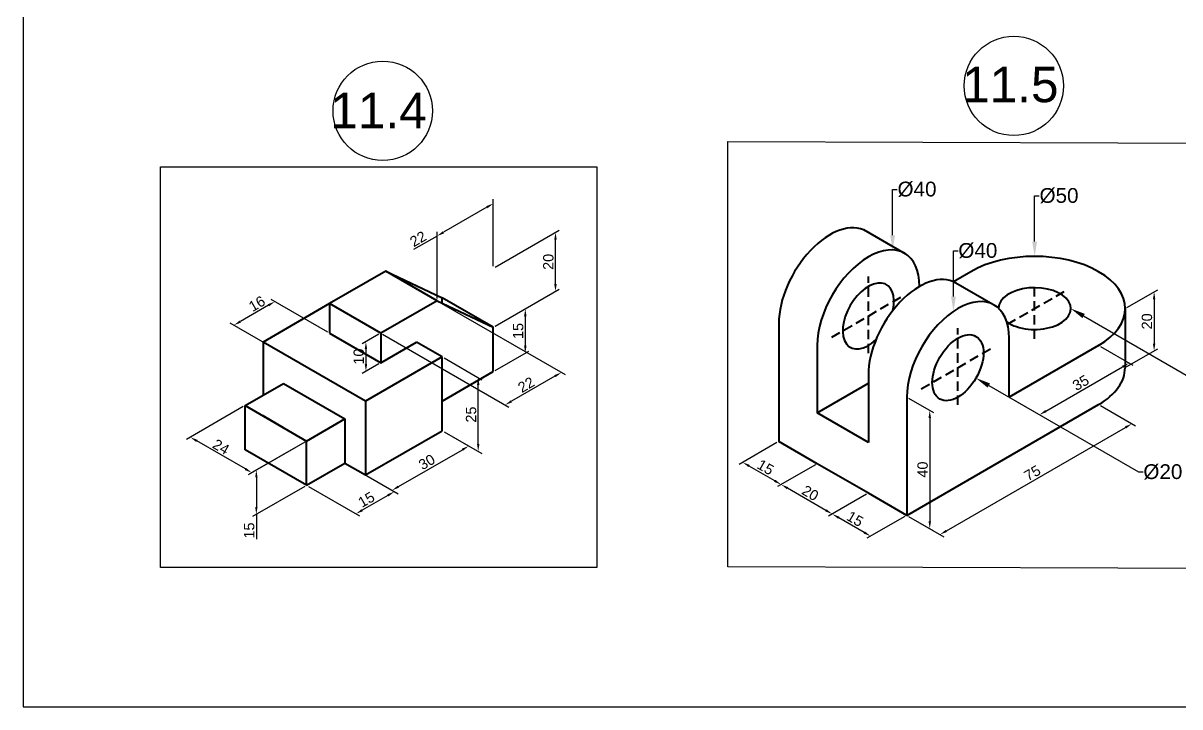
# Model space of a CAD drawing. Header units: millimetres. Extents: x 0 to 859, y 0 to 442.
# Drawn here: x 0 to 391.6, y 0 to 231.5 of the extents above; entities that cross this region are included whole.
import ezdxf
from ezdxf import colors
from ezdxf.entities.mleader import LeaderData, LeaderLine
from ezdxf.math import Vec2, Vec3

# ---------------------------------------------------------------- set-up
doc = ezdxf.new("R2010")
doc.units = ezdxf.units.MM
doc.linetypes.add('DASHED', pattern=[19.05, 12.7, -6.35])
doc.styles.get("Standard").update_dxf_attribs({"font": 'arial.ttf'})
doc.dimstyles.new('ISO-25', dxfattribs={"dimtxt": 3.5, "dimasz": 2.5, "dimexe": 1.25, "dimexo": 0.625, "dimtad": 1, "dimtxsty": 'Standard', "dimcen": 2.5, "dimclrd": 3, "dimclre": 3, "dimclrt": 3, "dimadec": 0, "dimazin": 0, "dimtfac": 1, "dimtmove": 0, "dimatfit": 3, "dimfxl": 1, "dimlwd": 30, "dimlwe": 30, "dimarcsym": 0})

# ---------------------------------------------------------------- blocks, each defined once
blk = doc.blocks.new('*D37')
at = {"color": 3, "lineweight": 30, "transparency": 16777216}
for p, q in [((95.33, 89.64), (77.7, 79.46)), ((95.33, 74.64), (77.7, 64.46)), ((78.95, 77.68), (78.95, 67.68)), ((78.95, 65.18), (78.95, 56.72))]:
    blk.add_line(p, q, dxfattribs=at)
at = {"color": 3, "transparency": 16777216}
for points in [[(78.54, 77.68), (79.37, 77.68), (78.95, 80.18)], [(78.54, 67.68), (79.37, 67.68), (78.95, 65.18)]]:
    blk.add_solid(points, dxfattribs=at)
at = {"layer": 'Defpoints', "color": 0, "transparency": 16777216}
for p in [(95.95, 90), (95.95, 75), (78.95, 65.18)]:
    blk.add_point(p, dxfattribs=at)
at = {"color": 3, "lineweight": 40, "transparency": 16777216, "insert": (76.54, 59.7), "char_height": 3.5, "attachment_point": 5, "rotation": 90}
blk.add_mtext('15', dxfattribs=at)
blk = doc.blocks.new('*D38')
at = {"color": 3, "lineweight": 30, "transparency": 16777216}
for p, q in [((74.54, 101.64), (55.36, 90.56)), ((75.23, 80.54), (58.78, 90.04)), ((95.33, 89.64), (76.15, 78.56))]:
    blk.add_line(p, q, dxfattribs=at)
at = {"color": 3, "transparency": 16777216}
for points in [[(58.98, 90.4), (58.57, 89.67), (56.61, 91.29)], [(75.44, 80.9), (75.02, 80.17), (77.4, 79.29)]]:
    blk.add_solid(points, dxfattribs=at)
at = {"layer": 'Defpoints', "color": 0, "transparency": 16777216}
for p in [(75.17, 102), (56.61, 91.29), (95.95, 90)]:
    blk.add_point(p, dxfattribs=at)
at = {"color": 3, "lineweight": 40, "transparency": 16777216, "insert": (67.01, 88.03), "char_height": 3.5, "attachment_point": 5, "rotation": 330}
blk.add_mtext('24', dxfattribs=at)
blk = doc.blocks.new('*D39')
at = {"color": 3, "lineweight": 30, "transparency": 16777216}
for p, q in [((109.57, 82.14), (126.91, 72.13)), ((96.58, 74.64), (113.92, 64.63)), ((123.49, 71.6), (114.83, 66.6))]:
    blk.add_line(p, q, dxfattribs=at)
at = {"color": 3, "transparency": 16777216}
for points in [[(123.28, 71.96), (123.7, 71.24), (125.66, 72.85)], [(114.62, 66.96), (115.04, 66.24), (112.67, 65.35)]]:
    blk.add_solid(points, dxfattribs=at)
at = {"layer": 'Defpoints', "color": 0, "transparency": 16777216}
for p in [(108.94, 82.5), (95.95, 75), (112.67, 65.35)]:
    blk.add_point(p, dxfattribs=at)
at = {"color": 3, "lineweight": 40, "transparency": 16777216, "insert": (116.19, 70.17), "char_height": 3.5, "attachment_point": 5, "rotation": 30}
blk.add_mtext('15', dxfattribs=at)
blk = doc.blocks.new('*D41')
at = {"color": 3, "lineweight": 30, "transparency": 16777216}
for p, q in [((142.48, 93.14), (152.11, 87.58)), ((127.04, 74.55), (148.69, 87.05)), ((116.5, 78.14), (126.13, 72.58))]:
    blk.add_line(p, q, dxfattribs=at)
at = {"color": 3, "transparency": 16777216}
for points in [[(148.49, 87.41), (148.9, 86.69), (150.86, 88.3)], [(126.84, 74.91), (127.25, 74.19), (124.88, 73.3)]]:
    blk.add_solid(points, dxfattribs=at)
at = {"layer": 'Defpoints', "color": 0, "transparency": 16777216}
for p in [(141.85, 93.5), (150.86, 88.3), (115.87, 78.5)]:
    blk.add_point(p, dxfattribs=at)
at = {"color": 3, "lineweight": 40, "transparency": 16777216, "insert": (136.66, 82.89), "char_height": 3.5, "attachment_point": 5, "rotation": 30}
blk.add_mtext('30', dxfattribs=at)
blk = doc.blocks.new('*D42')
at = {"color": 3, "lineweight": 30, "transparency": 16777216}
for p, q in [((142.48, 118.14), (155.31, 110.73)), ((154.06, 88.95), (154.06, 108.95)), ((142.48, 93.14), (155.31, 85.73))]:
    blk.add_line(p, q, dxfattribs=at)
at = {"color": 3, "transparency": 16777216}
for points in [[(153.65, 108.95), (154.48, 108.95), (154.06, 111.45)], [(153.65, 88.95), (154.48, 88.95), (154.06, 86.45)]]:
    blk.add_solid(points, dxfattribs=at)
at = {"layer": 'Defpoints', "color": 0, "transparency": 16777216}
for p in [(141.85, 118.5), (154.06, 111.45), (141.85, 93.5)]:
    blk.add_point(p, dxfattribs=at)
at = {"color": 3, "lineweight": 40, "transparency": 16777216, "insert": (151.65, 98.95), "char_height": 3.5, "attachment_point": 5, "rotation": 90}
blk.add_mtext('25', dxfattribs=at)
blk = doc.blocks.new('*D43')
at = {"color": 3, "lineweight": 30, "transparency": 16777216}
for p, q in [((159.8, 128.86), (171.25, 135.47)), ((170, 132.25), (170, 122.25)), ((159.8, 113.86), (171.25, 120.47))]:
    blk.add_line(p, q, dxfattribs=at)
at = {"color": 3, "transparency": 16777216}
for points in [[(169.58, 132.25), (170.42, 132.25), (170, 134.75)], [(169.58, 122.25), (170.42, 122.25), (170, 119.75)]]:
    blk.add_solid(points, dxfattribs=at)
at = {"layer": 'Defpoints', "color": 0, "transparency": 16777216}
for p in [(159.17, 128.5), (170, 119.75), (159.17, 113.5)]:
    blk.add_point(p, dxfattribs=at)
at = {"color": 3, "lineweight": 40, "transparency": 16777216, "insert": (167.59, 127.25), "char_height": 3.5, "attachment_point": 5, "rotation": 90}
blk.add_mtext('15', dxfattribs=at)
blk = doc.blocks.new('*D44')
at = {"color": 3, "lineweight": 30, "transparency": 16777216}
for p, q in [((120.44, 126.14), (114.8, 122.88)), ((116.05, 121.1), (116.05, 116.1)), ((120.44, 116.14), (114.8, 112.88))]:
    blk.add_line(p, q, dxfattribs=at)
at = {"color": 3, "transparency": 16777216}
for points in [[(115.63, 121.1), (116.46, 121.1), (116.05, 123.6)], [(115.63, 116.1), (116.46, 116.1), (116.05, 113.6)]]:
    blk.add_solid(points, dxfattribs=at)
at = {"layer": 'Defpoints', "color": 0, "transparency": 16777216}
for p in [(121.07, 126.5), (116.05, 113.6), (121.07, 116.5)]:
    blk.add_point(p, dxfattribs=at)
at = {"color": 3, "lineweight": 40, "transparency": 16777216, "insert": (113.63, 118.6), "char_height": 3.5, "attachment_point": 5, "rotation": 90}
blk.add_mtext('10', dxfattribs=at)
blk = doc.blocks.new('*D45')
at = {"color": 3, "lineweight": 30, "transparency": 16777216}
for p, q in [((140.75, 137.14), (183.46, 112.48)), ((121.69, 126.14), (164.41, 101.48)), ((180.04, 111.95), (165.32, 103.45))]:
    blk.add_line(p, q, dxfattribs=at)
at = {"color": 3, "transparency": 16777216}
for points in [[(179.84, 112.31), (180.25, 111.59), (182.21, 113.2)], [(165.11, 103.81), (165.53, 103.09), (163.16, 102.2)]]:
    blk.add_solid(points, dxfattribs=at)
at = {"layer": 'Defpoints', "color": 0, "transparency": 16777216}
for p in [(140.12, 137.5), (121.07, 126.5), (163.16, 102.2)]:
    blk.add_point(p, dxfattribs=at)
at = {"color": 3, "lineweight": 40, "transparency": 16777216, "insert": (170.28, 109.06), "char_height": 3.5, "attachment_point": 5, "rotation": 30}
blk.add_mtext('22', dxfattribs=at)
blk = doc.blocks.new('*D46')
at = {"color": 3, "lineweight": 30, "transparency": 16777216}
for p, q in [((157.01, 169.15), (142.29, 160.65)), ((159.17, 149.22), (159.17, 171.84)), ((140.12, 138.22), (140.12, 160.84)), ((140.12, 159.4), (132.17, 154.81))]:
    blk.add_line(p, q, dxfattribs=at)
at = {"color": 3, "transparency": 16777216}
for points in [[(156.8, 169.51), (157.22, 168.79), (159.17, 170.4)], [(142.08, 161.01), (142.49, 160.29), (140.12, 159.4)]]:
    blk.add_solid(points, dxfattribs=at)
at = {"layer": 'Defpoints', "color": 0, "transparency": 16777216}
for p in [(159.17, 170.4), (159.17, 148.5), (140.12, 137.5)]:
    blk.add_point(p, dxfattribs=at)
at = {"color": 3, "lineweight": 40, "transparency": 16777216, "insert": (133.7, 158.44), "char_height": 3.5, "attachment_point": 5, "rotation": 30}
blk.add_mtext('22', dxfattribs=at)
blk = doc.blocks.new('*D47')
at = {"color": 3, "lineweight": 30, "transparency": 16777216}
for p, q in [((103.12, 126.86), (83.97, 137.92)), ((83.05, 135.95), (73.53, 130.45)), ((89.27, 118.86), (70.11, 129.92))]:
    blk.add_line(p, q, dxfattribs=at)
at = {"color": 3, "transparency": 16777216}
for points in [[(82.84, 136.31), (83.26, 135.59), (85.22, 137.2)], [(73.32, 130.81), (73.73, 130.09), (71.36, 129.2)]]:
    blk.add_solid(points, dxfattribs=at)
at = {"layer": 'Defpoints', "color": 0, "transparency": 16777216}
for p in [(71.36, 129.2), (103.75, 126.5), (89.89, 118.5)]:
    blk.add_point(p, dxfattribs=at)
at = {"color": 3, "lineweight": 40, "transparency": 16777216, "insert": (79.15, 136.48), "char_height": 3.5, "attachment_point": 5, "rotation": 30}
blk.add_mtext('16', dxfattribs=at)
blk = doc.blocks.new('*D48')
at = {"color": 3, "lineweight": 30, "transparency": 16777216}
for p, q in [((285.52, 71.97), (272.68, 64.56)), ((284.75, 59.03), (276.09, 64.03)), ((298.51, 64.47), (285.67, 57.06))]:
    blk.add_line(p, q, dxfattribs=at)
at = {"color": 3, "transparency": 16777216}
for points in [[(276.3, 64.39), (275.89, 63.67), (273.93, 65.28)], [(284.96, 59.39), (284.55, 58.67), (286.92, 57.78)]]:
    blk.add_solid(points, dxfattribs=at)
at = {"layer": 'Defpoints', "color": 0, "transparency": 16777216}
for p in [(286.14, 72.33), (273.93, 65.28), (299.13, 64.83)]:
    blk.add_point(p, dxfattribs=at)
at = {"color": 3, "lineweight": 40, "transparency": 16777216, "insert": (281.63, 63.62), "char_height": 3.5, "attachment_point": 5, "rotation": 330}
blk.add_mtext('15', dxfattribs=at)
blk = doc.blocks.new('*D49')
at = {"color": 3, "lineweight": 30, "transparency": 16777216}
for p, q in [((268.19, 81.97), (255.36, 74.56)), ((271.76, 66.53), (258.77, 74.03)), ((285.52, 71.97), (272.68, 64.56))]:
    blk.add_line(p, q, dxfattribs=at)
at = {"color": 3, "transparency": 16777216}
for points in [[(258.98, 74.39), (258.57, 73.67), (256.61, 75.28)], [(271.97, 66.89), (271.56, 66.17), (273.93, 65.28)]]:
    blk.add_solid(points, dxfattribs=at)
at = {"layer": 'Defpoints', "color": 0, "transparency": 16777216}
for p in [(268.82, 82.33), (256.61, 75.28), (286.14, 72.33)]:
    blk.add_point(p, dxfattribs=at)
at = {"color": 3, "lineweight": 40, "transparency": 16777216, "insert": (266.48, 72.37), "char_height": 3.5, "attachment_point": 5, "rotation": 330}
blk.add_mtext('20', dxfattribs=at)
blk = doc.blocks.new('*D50')
at = {"color": 3, "lineweight": 30, "transparency": 16777216}
for p, q in [((255.2, 89.47), (242.37, 82.06)), ((254.44, 76.53), (245.78, 81.53)), ((268.19, 81.97), (255.36, 74.56))]:
    blk.add_line(p, q, dxfattribs=at)
at = {"color": 3, "transparency": 16777216}
for points in [[(245.99, 81.89), (245.58, 81.17), (243.62, 82.78)], [(254.65, 76.89), (254.24, 76.17), (256.61, 75.28)]]:
    blk.add_solid(points, dxfattribs=at)
at = {"layer": 'Defpoints', "color": 0, "transparency": 16777216}
for p in [(255.83, 89.83), (243.62, 82.78), (268.82, 82.33)]:
    blk.add_point(p, dxfattribs=at)
at = {"color": 3, "lineweight": 40, "transparency": 16777216, "insert": (251.32, 81.12), "char_height": 3.5, "attachment_point": 5, "rotation": 330}
blk.add_mtext('15', dxfattribs=at)
blk = doc.blocks.new('*D51')
at = {"color": 3, "lineweight": 30, "transparency": 16777216}
for p, q in [((364.71, 101.97), (376.59, 95.11)), ((312.55, 59.58), (373.18, 94.58)), ((299.76, 64.47), (311.64, 57.61))]:
    blk.add_line(p, q, dxfattribs=at)
at = {"color": 3, "transparency": 16777216}
for points in [[(372.97, 94.94), (373.38, 94.22), (375.34, 95.83)], [(312.35, 59.94), (312.76, 59.22), (310.39, 58.33)]]:
    blk.add_solid(points, dxfattribs=at)
at = {"layer": 'Defpoints', "color": 0, "transparency": 16777216}
for p in [(364.08, 102.33), (375.34, 95.83), (299.13, 64.83)]:
    blk.add_point(p, dxfattribs=at)
at = {"color": 3, "lineweight": 40, "transparency": 16777216, "insert": (341.66, 79.16), "char_height": 3.5, "attachment_point": 5, "rotation": 30}
blk.add_mtext('75', dxfattribs=at)
blk = doc.blocks.new('*D52')
at = {"color": 3, "lineweight": 30, "transparency": 16777216}
for p, q in [((299.76, 104.47), (308.18, 99.61)), ((306.93, 97.83), (306.93, 62.83)), ((299.76, 64.47), (308.18, 59.61))]:
    blk.add_line(p, q, dxfattribs=at)
at = {"color": 3, "transparency": 16777216}
for points in [[(306.51, 97.83), (307.34, 97.83), (306.93, 100.33)], [(306.51, 62.83), (307.34, 62.83), (306.93, 60.33)]]:
    blk.add_solid(points, dxfattribs=at)
at = {"layer": 'Defpoints', "color": 0, "transparency": 16777216}
for p in [(299.13, 104.83), (299.13, 64.83), (306.93, 60.33)]:
    blk.add_point(p, dxfattribs=at)
at = {"color": 3, "lineweight": 40, "transparency": 16777216, "insert": (304.51, 80.33), "char_height": 3.5, "attachment_point": 5, "rotation": 90}
blk.add_mtext('40', dxfattribs=at)
blk = doc.blocks.new('*D53')
at = {"color": 3, "lineweight": 30, "transparency": 16777216}
for p, q in [((364.71, 121.97), (375.64, 115.66)), ((346.24, 100.13), (372.22, 115.13)), ((334.4, 104.47), (345.33, 98.16))]:
    blk.add_line(p, q, dxfattribs=at)
at = {"color": 3, "transparency": 16777216}
for points in [[(372.01, 115.49), (372.43, 114.77), (374.39, 116.38)], [(346.03, 100.49), (346.45, 99.77), (344.08, 98.88)]]:
    blk.add_solid(points, dxfattribs=at)
at = {"layer": 'Defpoints', "color": 0, "transparency": 16777216}
for p in [(364.08, 122.33), (374.39, 116.38), (333.77, 104.83)]:
    blk.add_point(p, dxfattribs=at)
at = {"color": 3, "lineweight": 40, "transparency": 16777216, "insert": (358.03, 109.72), "char_height": 3.5, "attachment_point": 5, "rotation": 30}
blk.add_mtext('35', dxfattribs=at)
blk = doc.blocks.new('*D54')
at = {"color": 3, "lineweight": 30, "transparency": 16777216}
for p, q in [((373.68, 135.19), (384.13, 141.22)), ((382.88, 138), (382.88, 123)), ((373.68, 115.19), (384.13, 121.22))]:
    blk.add_line(p, q, dxfattribs=at)
at = {"color": 3, "transparency": 16777216}
for points in [[(382.46, 138), (383.29, 138), (382.88, 140.5)], [(382.46, 123), (383.29, 123), (382.88, 120.5)]]:
    blk.add_solid(points, dxfattribs=at)
at = {"layer": 'Defpoints', "color": 0, "transparency": 16777216}
for p in [(373.05, 134.83), (382.88, 120.5), (373.05, 114.83)]:
    blk.add_point(p, dxfattribs=at)
at = {"color": 3, "lineweight": 40, "transparency": 16777216, "insert": (380.46, 130.5), "char_height": 3.5, "attachment_point": 5, "rotation": 90}
blk.add_mtext('20', dxfattribs=at)
blk = doc.blocks.new('*D65')
at = {"color": 3, "lineweight": 30, "transparency": 16777216}
for p, q in [((159.8, 148.86), (181.47, 161.37)), ((180.22, 143.15), (180.22, 158.15)), ((159.8, 128.86), (181.47, 141.37))]:
    blk.add_line(p, q, dxfattribs=at)
at = {"color": 3, "transparency": 16777216}
for points in [[(179.8, 158.15), (180.63, 158.15), (180.22, 160.65)], [(179.8, 143.15), (180.63, 143.15), (180.22, 140.65)]]:
    blk.add_solid(points, dxfattribs=at)
at = {"layer": 'Defpoints', "color": 0, "transparency": 16777216}
for p in [(180.22, 160.65), (159.17, 148.5), (159.17, 128.5)]:
    blk.add_point(p, dxfattribs=at)
at = {"color": 3, "lineweight": 40, "transparency": 16777216, "insert": (177.81, 150.65), "char_height": 3.5, "attachment_point": 5, "rotation": 90}
blk.add_mtext('20', dxfattribs=at)

msp = doc.modelspace()

# ---------------------------------------------------------------- linework, layer by layer
at = {"lineweight": 40}
for p, q in [((298.801, 153.287), (284.606, 161.443)), ((122.8, 147.5), (103.747, 136.5)), ((122.8, 147.5), (141.853, 138.5)), ((140.121, 137.5), (122.8, 147.5)), ((320.781, 147.329), (314.917, 143.943)), ((329.112, 135.787), (314.917, 143.943)), ((140.121, 137.5), (121.068, 126.5)), ((140.121, 137.5), (159.173, 128.5)), ((141.853, 136.682), (141.853, 138.5)), ((159.173, 128.5), (141.853, 138.5)), ((103.747, 136.5), (81.231, 123.5)), ((103.747, 136.5), (103.747, 126.5)), ((121.068, 126.5), (103.747, 136.5)), ((373.051, 134.829), (373.051, 114.829)), ((255.83, 129.829), (255.83, 89.829)), ((103.747, 126.5), (121.068, 116.5)), ((121.068, 126.5), (121.068, 116.5)), ((159.173, 113.5), (159.173, 128.5)), ((81.231, 123.5), (81.231, 105.5)), ((115.872, 103.5), (81.231, 123.5)), ((121.068, 116.5), (133.192, 123.5)), ((141.853, 118.5), (133.192, 123.5)), ((268.82, 122.329), (268.82, 99.529)), ((333.772, 104.829), (333.772, 124.829)), ((364.083, 122.329), (333.772, 104.829)), ((141.853, 118.5), (115.872, 103.5)), ((141.853, 93.5), (141.853, 118.5)), ((141.853, 103.5), (159.173, 113.5)), ((286.14, 112.329), (286.14, 89.529)), ((75.169, 102), (88.159, 109.5)), ((88.159, 109.5), (108.944, 97.5)), ((268.82, 99.529), (286.14, 109.529)), ((75.169, 87), (75.169, 102)), ((75.169, 102), (95.953, 90)), ((115.872, 103.5), (115.872, 78.5)), ((299.131, 104.829), (299.131, 64.829)), ((299.131, 64.829), (364.083, 102.329)), ((88.159, 94.5), (81.231, 98.5)), ((286.14, 89.529), (268.82, 99.529)), ((95.953, 90), (108.944, 97.5)), ((108.944, 97.5), (108.944, 82.5)), ((115.872, 78.5), (141.853, 93.5)), ((95.953, 75), (75.169, 87)), ((95.953, 75), (95.953, 90)), ((268.82, 82.329), (255.83, 89.829)), ((95.953, 75), (108.944, 82.5)), ((108.944, 82.5), (115.872, 78.5)), ((286.14, 72.329), (268.82, 82.329)), ((299.131, 64.829), (286.14, 72.329))]:
    msp.add_line(p, q, dxfattribs=at)
at = {"linetype": 'DASHED', "lineweight": 40, "ltscale": 0.25}
for p, q in [((286.14, 119.729), (286.14, 145.729)), ((333.222, 129.511), (353.777, 141.379)), ((342.432, 124.629), (342.432, 143.629)), ((273.756, 125.179), (297.485, 138.879)), ((316.451, 102.229), (316.451, 128.229)), ((304.067, 107.679), (327.796, 121.379))]:
    msp.add_line(p, q, dxfattribs=at)
for points in [[(0, 0), (858.8, 0), (858.8, 441.7), (0, 441.7)], [(238.59, 191.394), (436.6, 190.683), (436.6, 46.717), (238.59, 47.429)], [(46.462, 182.85), (194.162, 182.85), (194.162, 47.15), (46.462, 47.15)]]:
    msp.add_lwpolyline(points, close=True)
for centre in [(335.39, 210.229), (121.733, 201.785)]:
    msp.add_circle(centre, 16.824)
at = {"lineweight": 40}
for centre, major_axis, start_param, end_param in [((273.15, 139.829), (-12.247, -21.213), 3.1415927, 5.4977871), ((286.14, 132.329), (-12.247, -21.213), 2.3561945, 5.4977871), ((342.432, 134.829), (-30.619, 0), 2.3561945, 5.4977871), ((303.461, 122.329), (-12.247, -21.213), 3.1415927, 5.4977871), ((286.14, 132.329), (-6.124, -10.607), 2.0574913, 7.3672867), ((342.432, 134.829), (-12.247, 0), 0.6901207, 6.26697), ((316.451, 114.829), (-12.247, -21.213), 2.3561945, 5.4977871), ((342.432, 114.829), (-30.619, 0), 2.3561945, 3.1415927)]:
    msp.add_ellipse(centre, major_axis=major_axis, ratio=0.5773503, start_param=start_param, end_param=end_param, dxfattribs=at)
msp.add_ellipse((316.451, 114.829), major_axis=(-6.124, -10.607), ratio=0.5773503, dxfattribs=at)

# ---------------------------------------------------------------- texts
for s, p in [('11.5', (317.9, 204.7)), ('11.4', (104, 195.9))]:
    msp.add_text(s, height=12).set_placement(p)

# ---------------------------------------------------------------- dimensions: what is measured, and where the dimension line sits
for base, p1, p2, angle, picture, middle in [((159.173, 170.4), (140.121, 137.5), (159.173, 148.5), 30, '*D46', (134.888, 156.379)), ((71.361, 129.198), (103.747, 126.5), (89.891, 118.5), 210, '*D47', (80.352, 134.389)), ((163.157, 102.2), (140.121, 137.5), (121.068, 126.5), 210, '*D45', (171.471, 107)), ((56.611, 91.286), (95.953, 90), (75.169, 102), 150, '*D38', (65.816, 85.971)), ((78.953, 65.185), (95.953, 90), (95.953, 75), 270, '*D37', (78.953, 59.705)), ((112.668, 65.35), (108.944, 82.5), (95.953, 75), 210, '*D39', (117.395, 68.079))]:
    dim = msp.add_linear_dim(base=base, p1=p1, p2=p2, angle=angle, dimstyle='ISO-25', dxfattribs=at)
    dim.commit()
    dim.dimension.update_dxf_attribs({"geometry": picture, "text_midpoint": middle, "dimtype": 161})
for p1, p2, distance, picture, middle in [((159.173, 128.5), (159.173, 148.5), -21.044, '*D65', (177.805, 150.65)), ((373.051, 134.829), (373.051, 114.829), 9.825, '*D54', (380.463, 130.501)), ((159.173, 128.5), (159.173, 113.5), 10.825, '*D43', (167.586, 127.25)), ((121.068, 126.5), (121.068, 116.5), -5.023, '*D44', (113.633, 118.6)), ((333.772, 104.829), (364.083, 122.329), -10.306, '*D53', (358.026, 109.719)), ((141.853, 93.5), (141.853, 118.5), -12.211, '*D42', (151.652, 98.95)), ((299.131, 64.829), (364.083, 102.329), -11.258, '*D51', (341.663, 79.161)), ((115.872, 78.5), (141.853, 93.5), -9.007, '*D41', (136.662, 82.89)), ((268.82, 82.329), (255.83, 89.829), 12.211, '*D50', (251.32, 81.118)), ((286.14, 72.329), (268.82, 82.329), 12.211, '*D49', (266.475, 72.368)), ((299.131, 64.829), (286.14, 72.329), 12.211, '*D48', (281.631, 63.618))]:
    dim = msp.add_aligned_dim(p1=p1, p2=p2, distance=distance, dimstyle='ISO-25', dxfattribs=at)
    dim.commit()
    dim.dimension.update_dxf_attribs({"geometry": picture, "text_midpoint": middle})
dim = msp.add_linear_dim(base=(306.925, 60.329), p1=(299.131, 104.829), p2=(299.131, 64.829), angle=90, dimstyle='ISO-25', dxfattribs=at)
dim.commit()
dim.dimension.update_dxf_attribs({"geometry": '*D52', "text_midpoint": (304.513, 80.329)})

# ---------------------------------------------------------------- leaders
at = {"color": 3, "lineweight": 40}
ml = msp.add_multileader_mtext('Standard', dxfattribs=at)
ml.set_content('%%C40', color=3)
ml.set_leader_properties()
ml.build(insert=Vec2(0, 0))
ml.multileader.update_dxf_attribs({"text_right_attachment_type": 6, "dogleg_length": 1.559, "arrow_head_size": 5})
ctx = ml.context
ctx.base_point, ctx.char_height, ctx.arrow_head_size, ctx.landing_gap_size, ctx.plane_origin = Vec3(295.919, 175.201), 5, 5, 0.09, Vec3(294.36, 154.679)
ctx.right_attachment = 6
notes = []
notes.append((ctx, [(0, (1, 1, 0), (294.36, 175.201), (1, 0), 1.559, [(0, [(294.36, 154.679)], 0, [])])]))
ctx.mtext.insert, ctx.mtext.flow_direction = Vec3(296.009, 177.802), 5
ml = msp.add_multileader_mtext('Standard', dxfattribs=at)
ml.set_content('%%C50', color=3)
ml.set_leader_properties()
ml.build(insert=Vec2(0, 0))
ml.multileader.update_dxf_attribs({"text_right_attachment_type": 6, "dogleg_length": 1.559, "arrow_head_size": 5})
ctx = ml.context
ctx.base_point, ctx.char_height, ctx.arrow_head_size, ctx.landing_gap_size, ctx.plane_origin = Vec3(343.991, 173.029), 5, 5, 0.09, Vec3(342.432, 152.506)
ctx.right_attachment = 6
notes.append((ctx, [(0, (1, 1, 0), (342.432, 173.029), (1, 0), 1.559, [(0, [(342.432, 152.506)], 0, [])])]))
ctx.mtext.insert, ctx.mtext.flow_direction = Vec3(344.081, 175.629), 5
ml = msp.add_multileader_mtext('Standard', dxfattribs=at)
ml.set_content('%%C40', color=3)
ml.set_leader_properties()
ml.build(insert=Vec2(0, 0))
ml.multileader.update_dxf_attribs({"text_right_attachment_type": 6, "dogleg_length": 1.559, "arrow_head_size": 5})
ctx = ml.context
ctx.base_point, ctx.char_height, ctx.arrow_head_size, ctx.landing_gap_size, ctx.plane_origin = Vec3(316.513, 154.412), 5, 5, 0.09, Vec3(314.954, 133.89)
ctx.right_attachment = 6
notes.append((ctx, [(0, (1, 1, 0), (314.954, 154.412), (1, 0), 1.559, [(0, [(314.954, 133.89)], 0, [])])]))
ctx.mtext.insert, ctx.mtext.flow_direction = Vec3(316.603, 157.013), 5
ml = msp.add_multileader_mtext('Standard', dxfattribs=at)
ml.set_content('%%C20\\PHOLE', color=3)
ml.set_leader_properties()
ml.build(insert=Vec2(0, 0))
ml.multileader.update_dxf_attribs({"text_right_attachment_type": 6, "dogleg_length": 0.36, "arrow_head_size": 5})
ctx = ml.context
ctx.base_point, ctx.char_height, ctx.arrow_head_size, ctx.landing_gap_size, ctx.plane_origin = Vec3(411.256, 103.064), 5, 5, 0.09, Vec3(354.679, 134.829)
ctx.right_attachment = 6
notes.append((ctx, [(0, (1, 1, 0), (409.697, 103.064), (1, 0), 1.559, [(0, [(354.679, 134.829)], 0, [])])]))
ctx.mtext.insert, ctx.mtext.flow_direction = Vec3(411.346, 105.607), 5
ml = msp.add_multileader_mtext('Standard', dxfattribs=at)
ml.set_content('%%C20 HOLE', color=3)
ml.set_leader_properties()
ml.build(insert=Vec2(0, 0))
ml.multileader.update_dxf_attribs({"text_right_attachment_type": 6, "dogleg_length": 0.36, "arrow_head_size": 5})
ctx = ml.context
ctx.base_point, ctx.char_height, ctx.arrow_head_size, ctx.landing_gap_size, ctx.plane_origin = Vec3(379.152, 79.529), 5, 5, 0.09, Vec3(322.575, 111.293)
ctx.right_attachment = 6
notes.append((ctx, [(0, (1, 1, 0), (377.593, 79.529), (1, 0), 1.559, [(0, [(322.575, 111.293)], 0, [])])]))
ctx.mtext.insert, ctx.mtext.flow_direction = Vec3(379.242, 82.129), 5
for ctx, leaders in notes:
    for number, flags, end, landing, length, lines in leaders:
        leader = LeaderData()
        leader.index, (leader.has_last_leader_line, leader.has_dogleg_vector, leader.attachment_direction) = number, flags
        leader.last_leader_point, leader.dogleg_vector, leader.dogleg_length = Vec3(end), Vec3(landing), length
        for number, points, colour, breaks in lines:
            line = LeaderLine()
            line.index, line.vertices, line.color, line.breaks = number, Vec3.list(points), colors.encode_raw_color(colour), breaks
            leader.lines.append(line)
        ctx.leaders.append(leader)

doc.saveas('drawing.dxf')
